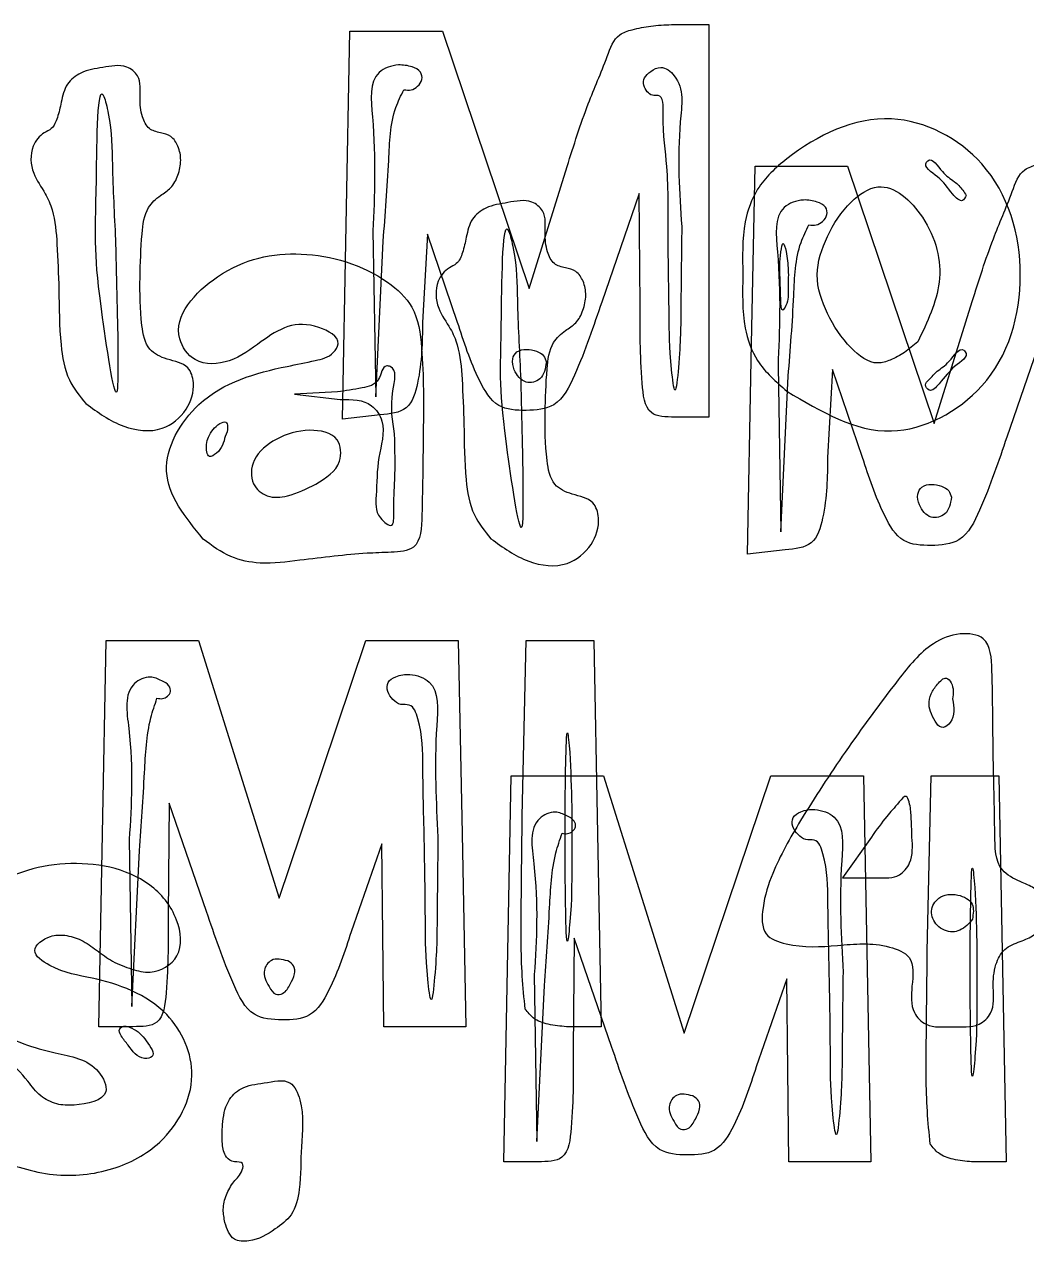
# Model space of a CAD drawing. Extents: x 0.12 to 3.45, y 0.56 to 2.39.
# Drawn here: x 2.7064 to 2.9531, y 0.5558 to 0.8554 of the extents above; entities that cross this region are included whole.
import ezdxf

# ---------------------------------------------------------------- set-up
doc = ezdxf.new("R2010")
doc.units = 0
doc.layers.get('0').update_dxf_attribs({"linetype": 'CONTINUOUS'})

msp = doc.modelspace()

# ---------------------------------------------------------------- linework, layer by layer
at = {"color": 7}
for p, q in [((2.865715, 0.855364), (2.874882, 0.855419)), ((2.874882, 0.855419), (2.874882, 0.807086)), ((2.785622, 0.806018), (2.786548, 0.853748)), ((2.786548, 0.853748), (2.797934, 0.853748)), ((2.797934, 0.853748), (2.80932, 0.853748)), ((2.80932, 0.853748), (2.819975, 0.822081)), ((2.799797, 0.839331), (2.799798, 0.839331)), ((2.819975, 0.822081), (2.830629, 0.790415)), ((2.830629, 0.790415), (2.839997, 0.820415)), ((2.885323, 0.772784), (2.88625, 0.820514)), ((2.88625, 0.820514), (2.897636, 0.820514)), ((2.897636, 0.820514), (2.909022, 0.820514)), ((2.909022, 0.820514), (2.919676, 0.788848)), ((2.857693, 0.813753), (2.848506, 0.787086)), ((2.857954, 0.786253), (2.857693, 0.813753)), ((2.938215, 0.81334), (2.938215, 0.81334)), ((2.784696, 0.758292), (2.785623, 0.806023)), ((2.785623, 0.806023), (2.785622, 0.806018)), ((2.874882, 0.807086), (2.874882, 0.758753)), ((2.899499, 0.806098), (2.899499, 0.806098)), ((2.792213, 0.804581), (2.792877, 0.763748)), ((2.805593, 0.803753), (2.804404, 0.782086)), ((2.813021, 0.782086), (2.805593, 0.803753)), ((2.868215, 0.805659), (2.868215, 0.805659)), ((2.728834, 0.802416), (2.728834, 0.802416)), ((2.792877, 0.763748), (2.794712, 0.802081)), ((2.893905, 0.799542), (2.893905, 0.799542)), ((2.919676, 0.788848), (2.930331, 0.757181)), ((2.930331, 0.757181), (2.939699, 0.787181)), ((2.957394, 0.780519), (2.948207, 0.753852)), ((2.92631, 0.777319), (2.92631, 0.777319)), ((2.834881, 0.772278), (2.834881, 0.772278)), ((2.884397, 0.725058), (2.885324, 0.772789)), ((2.885324, 0.772789), (2.885323, 0.772784)), ((2.891914, 0.771348), (2.892579, 0.730514)), ((2.905294, 0.770519), (2.904105, 0.748852)), ((2.912723, 0.748852), (2.905294, 0.770519)), ((2.935307, 0.771248), (2.935307, 0.771248)), ((2.828535, 0.769182), (2.828535, 0.769182)), ((2.892579, 0.730514), (2.894414, 0.768848)), ((2.783505, 0.76498), (2.772916, 0.764447)), ((2.772916, 0.764447), (2.784156, 0.763072)), ((2.894101, 0.765141), (2.894101, 0.765141)), ((2.721548, 0.762081), (2.721548, 0.762081)), ((2.793956, 0.759356), (2.784696, 0.758292)), ((2.874882, 0.758753), (2.866548, 0.758753)), ((2.755855, 0.75402), (2.755855, 0.75402)), ((2.797529, 0.754681), (2.797529, 0.75468)), ((2.778135, 0.742293), (2.778135, 0.742298)), ((2.934583, 0.739044), (2.934583, 0.739044)), ((2.750416, 0.728765), (2.750416, 0.728764)), ((2.821249, 0.728847), (2.821249, 0.728847)), ((2.893657, 0.726122), (2.884397, 0.725058)), ((2.725623, 0.656248), (2.726547, 0.703748)), ((2.726547, 0.703748), (2.737896, 0.703748)), ((2.737896, 0.703748), (2.749244, 0.703748)), ((2.749244, 0.703748), (2.759184, 0.672081)), ((2.779783, 0.672081), (2.790442, 0.703748)), ((2.790442, 0.703748), (2.801828, 0.703748)), ((2.801828, 0.703748), (2.813214, 0.703748)), ((2.813214, 0.703748), (2.814138, 0.656248)), ((2.828943, 0.660591), (2.829881, 0.703748)), ((2.829881, 0.703748), (2.838214, 0.703748)), ((2.838214, 0.703748), (2.846548, 0.703748)), ((2.846548, 0.703748), (2.847472, 0.656248)), ((2.739047, 0.689581), (2.739048, 0.689581)), ((2.934881, 0.689414), (2.934881, 0.689414)), ((2.840682, 0.676248), (2.840682, 0.676248)), ((2.759184, 0.672081), (2.769124, 0.640415)), ((2.769124, 0.640415), (2.779783, 0.672081)), ((2.825324, 0.623014), (2.826249, 0.670514)), ((2.826249, 0.670514), (2.837597, 0.670514)), ((2.837597, 0.670514), (2.848945, 0.670514)), ((2.848945, 0.670514), (2.858886, 0.638847)), ((2.879485, 0.638847), (2.890144, 0.670514)), ((2.890144, 0.670514), (2.90153, 0.670514)), ((2.90153, 0.670514), (2.912916, 0.670514)), ((2.912916, 0.670514), (2.91384, 0.623014)), ((2.928645, 0.627357), (2.929582, 0.670514)), ((2.929582, 0.670514), (2.937916, 0.670514)), ((2.937916, 0.670514), (2.946249, 0.670514)), ((2.946249, 0.670514), (2.947174, 0.623014)), ((2.742069, 0.663748), (2.741808, 0.636248)), ((2.751257, 0.637081), (2.742069, 0.663748)), ((2.724697, 0.608748), (2.725622, 0.656248)), ((2.725622, 0.656248), (2.725623, 0.656248)), ((2.814138, 0.656248), (2.815063, 0.608748)), ((2.838749, 0.656347), (2.838749, 0.656347)), ((2.847472, 0.656248), (2.848396, 0.608748)), ((2.732213, 0.654826), (2.732877, 0.613748)), ((2.79436, 0.653748), (2.786836, 0.632081)), ((2.79462, 0.631248), (2.79436, 0.653748)), ((2.808214, 0.655414), (2.808214, 0.655414)), ((2.914881, 0.655414), (2.907761, 0.645414)), ((2.924881, 0.655414), (2.924881, 0.655414)), ((2.732877, 0.613748), (2.734712, 0.652081)), ((2.907761, 0.645414), (2.916321, 0.645414)), ((2.940384, 0.643014), (2.940384, 0.643014)), ((2.858886, 0.638847), (2.868826, 0.607181)), ((2.868826, 0.607181), (2.879485, 0.638847)), ((2.939739, 0.635184), (2.939739, 0.635184)), ((2.79488, 0.608748), (2.79462, 0.631248)), ((2.841771, 0.630514), (2.84151, 0.603014)), ((2.850958, 0.603847), (2.841771, 0.630514)), ((2.771233, 0.624928), (2.771233, 0.624929)), ((2.824399, 0.575514), (2.825323, 0.623014)), ((2.825323, 0.623014), (2.825324, 0.623014)), ((2.831914, 0.621592), (2.832579, 0.580514)), ((2.894061, 0.620514), (2.886538, 0.598847)), ((2.894321, 0.598014), (2.894061, 0.620514)), ((2.907916, 0.62218), (2.907916, 0.62218)), ((2.91384, 0.623014), (2.914764, 0.575514)), ((2.947174, 0.623014), (2.948098, 0.575514)), ((2.832579, 0.580514), (2.834414, 0.618847)), ((2.924881, 0.618748), (2.924881, 0.618748)), ((2.829671, 0.613091), (2.829672, 0.613091)), ((2.733122, 0.608748), (2.724697, 0.608748)), ((2.804971, 0.608748), (2.79488, 0.608748)), ((2.815063, 0.608748), (2.804971, 0.608748)), ((2.848396, 0.608748), (2.839867, 0.608748)), ((2.736386, 0.605292), (2.736386, 0.605292)), ((2.894581, 0.575514), (2.894321, 0.598014)), ((2.870935, 0.591694), (2.870934, 0.591695)), ((2.929372, 0.579857), (2.929374, 0.579857)), ((2.832824, 0.575514), (2.824399, 0.575514)), ((2.904673, 0.575514), (2.894581, 0.575514)), ((2.914764, 0.575514), (2.904673, 0.575514)), ((2.948098, 0.575514), (2.939568, 0.575514)), ((2.755771, 0.560556), (2.755772, 0.560556))]:
    msp.add_line(p, q, dxfattribs=at)
for points, knots in [([(2.839997, 0.820415), (2.841642, 0.825649), (2.844555, 0.834914), (2.849135, 0.845188), (2.851741, 0.852857), (2.856499, 0.854293), (2.860724, 0.855144), (2.864001, 0.855288), (2.865715, 0.855364)], [0, 0, 0, 0, 0.016302, 0.028855, 0.03503, 0.038337, 0.043008, 0.04813, 0.04813, 0.04813, 0.04813]), ([(2.721548, 0.762081), (2.720019, 0.763952), (2.716599, 0.768135), (2.714979, 0.778217), (2.714985, 0.789347), (2.714532, 0.800438), (2.713929, 0.808494), (2.711499, 0.814291), (2.70801, 0.818732), (2.707665, 0.824928), (2.710516, 0.828548), (2.71352, 0.829753), (2.714716, 0.832774), (2.715533, 0.836454), (2.716474, 0.840844), (2.720584, 0.844056), (2.725769, 0.844726), (2.73094, 0.845853), (2.735308, 0.842436), (2.734689, 0.83746), (2.73512, 0.83314), (2.736759, 0.829469), (2.73983, 0.828757), (2.742705, 0.828104), (2.744489, 0.825307), (2.745115, 0.821897), (2.744372, 0.81831), (2.742733, 0.815048), (2.739545, 0.813213), (2.735989, 0.80994), (2.735147, 0.802378), (2.734795, 0.792737), (2.734861, 0.783409), (2.736339, 0.775196), (2.741651, 0.77274), (2.746865, 0.771949), (2.748616, 0.766164), (2.746661, 0.76012), (2.740054, 0.754624), (2.729949, 0.75594), (2.72447, 0.759945), (2.721548, 0.762081)], [0, 0, 0, 0, 0.00714, 0.015967, 0.029665, 0.040771, 0.049309, 0.053628, 0.059424, 0.066069, 0.070358, 0.072352, 0.075434, 0.079332, 0.084026, 0.088326, 0.093895, 0.09978, 0.103216, 0.108672, 0.11332, 0.116706, 0.119588, 0.122288, 0.125292, 0.128801, 0.132538, 0.136139, 0.139291, 0.143408, 0.150097, 0.160898, 0.172656, 0.178848, 0.183722, 0.189234, 0.193153, 0.199932, 0.207443, 0.216924, 0.227754, 0.227754, 0.227754, 0.227754]), ([(2.799798, 0.839331), (2.800411, 0.839242), (2.801648, 0.839063), (2.803308, 0.840116), (2.804504, 0.841703), (2.804058, 0.844042), (2.8015, 0.84515), (2.797992, 0.845759), (2.790931, 0.843243), (2.793096, 0.82559), (2.792582, 0.81336), (2.792213, 0.804581)], [0, 0, 0, 0, 0.001802, 0.003634, 0.005593, 0.007432, 0.009866, 0.013236, 0.018325, 0.029366, 0.05745, 0.05745, 0.05745, 0.05745]), ([(2.868215, 0.805659), (2.867626, 0.814015), (2.866776, 0.826092), (2.869097, 0.841007), (2.863446, 0.845495), (2.860634, 0.843986), (2.858903, 0.842486), (2.858667, 0.840362), (2.859602, 0.838877), (2.860847, 0.837718), (2.863802, 0.838393), (2.86336, 0.829031), (2.865098, 0.819416), (2.864732, 0.802086), (2.865177, 0.784417), (2.865114, 0.775056), (2.866599, 0.762569), (2.867946, 0.776214), (2.867964, 0.786176), (2.868122, 0.79848), (2.868215, 0.805659)], [0, 0, 0, 0, 0.02575, 0.037219, 0.041121, 0.043785, 0.045965, 0.047803, 0.049584, 0.051132, 0.05253, 0.057304, 0.070209, 0.088567, 0.107037, 0.120224, 0.125318, 0.130896, 0.145367, 0.16564, 0.16564, 0.16564, 0.16564]), ([(2.728834, 0.802416), (2.72852, 0.808675), (2.727989, 0.819249), (2.727931, 0.830047), (2.724381, 0.844899), (2.724125, 0.80227), (2.723245, 0.798187), (2.729284, 0.758566), (2.729483, 0.774168), (2.729252, 0.785088), (2.728988, 0.796029), (2.728834, 0.802416)], [0, 0, 0, 0, 0.018414, 0.031107, 0.035403, 0.05598, 0.08989, 0.108103, 0.113175, 0.126471, 0.14512, 0.14512, 0.14512, 0.14512]), ([(2.794712, 0.802081), (2.795242, 0.808653), (2.796121, 0.819574), (2.796451, 0.832502), (2.799096, 0.8379), (2.799797, 0.839331)], [0, 0, 0, 0, 0.0199, 0.033072, 0.037828, 0.037828, 0.037828, 0.037828]), ([(2.894101, 0.765141), (2.891427, 0.767452), (2.886555, 0.771665), (2.882891, 0.782126), (2.883416, 0.793742), (2.882871, 0.805387), (2.886606, 0.815788), (2.898069, 0.826482), (2.918883, 0.836572), (2.946119, 0.822303), (2.954436, 0.793719), (2.946234, 0.765299), (2.918481, 0.750593), (2.902498, 0.76013), (2.894101, 0.765141)], [0, 0, 0, 0, 0.010425, 0.018997, 0.032075, 0.045153, 0.053726, 0.06415, 0.091666, 0.11652, 0.145431, 0.174342, 0.199196, 0.226711, 0.226711, 0.226711, 0.226711]), ([(2.938215, 0.81334), (2.937963, 0.813768), (2.937211, 0.815047), (2.935086, 0.817026), (2.932269, 0.818669), (2.92982, 0.822937), (2.927358, 0.820477), (2.932457, 0.817388), (2.933677, 0.814784), (2.937208, 0.811206), (2.937956, 0.812792), (2.938215, 0.81334)], [0, 0, 0, 0, 0.001493, 0.004457, 0.008299, 0.012792, 0.013291, 0.017783, 0.023477, 0.026389, 0.027927, 0.027927, 0.027927, 0.027927]), ([(2.939699, 0.787181), (2.941344, 0.792415), (2.944256, 0.80168), (2.948836, 0.811954), (2.951442, 0.819624), (2.956201, 0.821059), (2.960426, 0.82191), (2.963703, 0.822054), (2.965417, 0.82213)], [0, 0, 0, 0, 0.016302, 0.028855, 0.03503, 0.038337, 0.043008, 0.04813, 0.04813, 0.04813, 0.04813]), ([(2.92631, 0.777319), (2.928638, 0.782138), (2.933428, 0.792055), (2.929792, 0.807287), (2.918283, 0.818024), (2.908651, 0.811313), (2.903878, 0.80365), (2.900417, 0.793761), (2.90386, 0.783792), (2.90872, 0.776357), (2.915, 0.771317), (2.919872, 0.772817), (2.923184, 0.774589), (2.925251, 0.776394), (2.92631, 0.777319)], [0, 0, 0, 0, 0.015568, 0.03204, 0.045302, 0.052811, 0.063139, 0.072954, 0.082769, 0.093097, 0.100606, 0.103711, 0.107706, 0.111904, 0.111904, 0.111904, 0.111904]), ([(2.821249, 0.728847), (2.81972, 0.730718), (2.816301, 0.734901), (2.814681, 0.744983), (2.814686, 0.756113), (2.814234, 0.767204), (2.81363, 0.77526), (2.811201, 0.781057), (2.807711, 0.785498), (2.807366, 0.791694), (2.810217, 0.795314), (2.813221, 0.796519), (2.814417, 0.79954), (2.815234, 0.80322), (2.816175, 0.80761), (2.820286, 0.810822), (2.82547, 0.811492), (2.830642, 0.812619), (2.83501, 0.809202), (2.83439, 0.804226), (2.834821, 0.799906), (2.836461, 0.796235), (2.839532, 0.795523), (2.842407, 0.79487), (2.84419, 0.792073), (2.844816, 0.788663), (2.844073, 0.785076), (2.842434, 0.781814), (2.839246, 0.77998), (2.835691, 0.776706), (2.834849, 0.769144), (2.834497, 0.759503), (2.834563, 0.750175), (2.83604, 0.741962), (2.841353, 0.739506), (2.846567, 0.738715), (2.848318, 0.73293), (2.846362, 0.726886), (2.839755, 0.72139), (2.829651, 0.722706), (2.824171, 0.726711), (2.821249, 0.728847)], [0, 0, 0, 0, 0.00714, 0.015967, 0.029665, 0.040771, 0.049309, 0.053628, 0.059424, 0.066069, 0.070358, 0.072352, 0.075434, 0.079332, 0.084026, 0.088326, 0.093895, 0.09978, 0.103216, 0.108672, 0.11332, 0.116706, 0.119588, 0.122288, 0.125292, 0.128801, 0.132538, 0.136139, 0.139291, 0.143408, 0.150097, 0.160898, 0.172656, 0.178848, 0.183722, 0.189234, 0.193153, 0.199932, 0.207443, 0.216924, 0.227754, 0.227754, 0.227754, 0.227754]), ([(2.899499, 0.806098), (2.900113, 0.806009), (2.901349, 0.805829), (2.903009, 0.806882), (2.904205, 0.808469), (2.903759, 0.810808), (2.901202, 0.811917), (2.897694, 0.812525), (2.890633, 0.810009), (2.892798, 0.792356), (2.892283, 0.780126), (2.891914, 0.771348)], [0, 0, 0, 0, 0.001802, 0.003634, 0.005593, 0.007432, 0.009866, 0.013236, 0.018325, 0.029366, 0.05745, 0.05745, 0.05745, 0.05745]), ([(2.828535, 0.769182), (2.828221, 0.775441), (2.82769, 0.786015), (2.827632, 0.796813), (2.824083, 0.811665), (2.823827, 0.769036), (2.822946, 0.764954), (2.828985, 0.725332), (2.829184, 0.740935), (2.828954, 0.751854), (2.828689, 0.762795), (2.828535, 0.769182)], [0, 0, 0, 0, 0.018414, 0.031107, 0.035403, 0.05598, 0.08989, 0.108103, 0.113175, 0.126471, 0.14512, 0.14512, 0.14512, 0.14512]), ([(2.894414, 0.768848), (2.894943, 0.775419), (2.895823, 0.78634), (2.896152, 0.799268), (2.898797, 0.804666), (2.899499, 0.806098)], [0, 0, 0, 0, 0.0199, 0.033072, 0.037828, 0.037828, 0.037828, 0.037828]), ([(2.893905, 0.799542), (2.893646, 0.80054), (2.893123, 0.802557), (2.892255, 0.797499), (2.892396, 0.793601), (2.892517, 0.789942), (2.892652, 0.78415), (2.894551, 0.787263), (2.894297, 0.790331), (2.894599, 0.794927), (2.894134, 0.798022), (2.893905, 0.799542)], [0, 0, 0, 0, 0.002104, 0.004256, 0.009944, 0.015869, 0.018626, 0.019953, 0.023945, 0.028735, 0.033356, 0.033356, 0.033356, 0.033356]), ([(2.750416, 0.728764), (2.746045, 0.734122), (2.737478, 0.744623), (2.749305, 0.765744), (2.76574, 0.770297), (2.777224, 0.77245), (2.782072, 0.773647), (2.784799, 0.778113), (2.778045, 0.781749), (2.771194, 0.781779), (2.764129, 0.777051), (2.757635, 0.771946), (2.748473, 0.771366), (2.741189, 0.781608), (2.754768, 0.796541), (2.77472, 0.800714), (2.792453, 0.795499), (2.803026, 0.785831), (2.80478, 0.772249), (2.804573, 0.754893), (2.804421, 0.739978), (2.804006, 0.725969), (2.796385, 0.725458), (2.790109, 0.725283), (2.782502, 0.724539), (2.773792, 0.72349), (2.765267, 0.722345), (2.756764, 0.724007), (2.752601, 0.727127), (2.750416, 0.728765)], [0, 0, 0, 0, 0.018973, 0.037183, 0.060808, 0.06792, 0.072767, 0.075222, 0.081407, 0.089033, 0.096563, 0.105752, 0.114103, 0.120484, 0.138389, 0.159723, 0.182087, 0.190662, 0.200882, 0.221462, 0.242091, 0.250234, 0.255831, 0.261806, 0.269921, 0.278428, 0.288253, 0.295582, 0.303678, 0.303678, 0.303678, 0.303678]), ([(2.848506, 0.787086), (2.846529, 0.781207), (2.843633, 0.772595), (2.838006, 0.760939), (2.829941, 0.760237), (2.822344, 0.760713), (2.816848, 0.770129), (2.814555, 0.777294), (2.813021, 0.782086)], [0, 0, 0, 0, 0.019177, 0.028091, 0.035066, 0.041871, 0.049511, 0.064938, 0.064938, 0.064938, 0.064938]), ([(2.866548, 0.758753), (2.86432, 0.758784), (2.859239, 0.758856), (2.857918, 0.771931), (2.857939, 0.780274), (2.857954, 0.786253)], [0, 0, 0, 0, 0.00592, 0.013497, 0.032652, 0.032652, 0.032652, 0.032652]), ([(2.804404, 0.782086), (2.804347, 0.77724), (2.804266, 0.770233), (2.801247, 0.759969), (2.796381, 0.75956), (2.793956, 0.759356)], [0, 0, 0, 0, 0.014994, 0.021683, 0.028326, 0.028326, 0.028326, 0.028326]), ([(2.935307, 0.771248), (2.937083, 0.77246), (2.939056, 0.773806), (2.93662, 0.776274), (2.934195, 0.771993), (2.931239, 0.770381), (2.929453, 0.768332), (2.927791, 0.766745), (2.929468, 0.764495), (2.932438, 0.768111), (2.934164, 0.769999), (2.935307, 0.771248)], [0, 0, 0, 0, 0.004493, 0.004991, 0.009484, 0.013327, 0.016291, 0.017783, 0.019321, 0.022233, 0.027927, 0.027927, 0.027927, 0.027927]), ([(2.834881, 0.772278), (2.834716, 0.772847), (2.834349, 0.77411), (2.832318, 0.77516), (2.83006, 0.775548), (2.827545, 0.775182), (2.826252, 0.772863), (2.826974, 0.769894), (2.829347, 0.766677), (2.834178, 0.76788), (2.834629, 0.770698), (2.834881, 0.772278)], [0, 0, 0, 0, 0.001716, 0.003805, 0.006308, 0.008741, 0.010753, 0.01342, 0.017635, 0.021083, 0.025487, 0.025487, 0.025487, 0.025487]), ([(2.797529, 0.75468), (2.79699, 0.757817), (2.796144, 0.762747), (2.798402, 0.770842), (2.794454, 0.771667), (2.79413, 0.766948), (2.788911, 0.765728), (2.78547, 0.765252), (2.783505, 0.76498)], [0, 0, 0, 0, 0.010542, 0.016569, 0.017402, 0.021265, 0.025848, 0.031944, 0.031944, 0.031944, 0.031944]), ([(2.784156, 0.763072), (2.78699, 0.763095), (2.791464, 0.763132), (2.795765, 0.756437), (2.793083, 0.748651), (2.79322, 0.740719), (2.792547, 0.734667), (2.797459, 0.730896), (2.797174, 0.737798), (2.797775, 0.743995), (2.79762, 0.750743), (2.797529, 0.754681)], [0, 0, 0, 0, 0.007853, 0.012394, 0.021399, 0.030778, 0.036363, 0.03967, 0.042794, 0.050882, 0.062215, 0.062215, 0.062215, 0.062215]), ([(2.755855, 0.75402), (2.756186, 0.754757), (2.75668, 0.755853), (2.756102, 0.757958), (2.754144, 0.75703), (2.752865, 0.755798), (2.751609, 0.753926), (2.751099, 0.751844), (2.751283, 0.748312), (2.754897, 0.750432), (2.755456, 0.752526), (2.755855, 0.75402)], [0, 0, 0, 0, 0.002462, 0.003665, 0.005144, 0.007351, 0.009555, 0.011468, 0.014438, 0.016324, 0.02102, 0.02102, 0.02102, 0.02102]), ([(2.778135, 0.742298), (2.780619, 0.743801), (2.784739, 0.746295), (2.784148, 0.754672), (2.775791, 0.756152), (2.768612, 0.753939), (2.762391, 0.749186), (2.761826, 0.742371), (2.766188, 0.738696), (2.77217, 0.739226), (2.775886, 0.741137), (2.778135, 0.742293)], [0, 0, 0, 0, 0.008068, 0.013381, 0.02048, 0.02904, 0.036527, 0.042315, 0.046776, 0.051725, 0.059308, 0.059308, 0.059308, 0.059308]), ([(2.948207, 0.753852), (2.94623, 0.747973), (2.943334, 0.739361), (2.937707, 0.727706), (2.929643, 0.727003), (2.922045, 0.727479), (2.91655, 0.736895), (2.914256, 0.74406), (2.912723, 0.748852)], [0, 0, 0, 0, 0.019177, 0.028091, 0.035066, 0.041871, 0.049511, 0.064938, 0.064938, 0.064938, 0.064938]), ([(2.904105, 0.748852), (2.904049, 0.744006), (2.903967, 0.736999), (2.900949, 0.726735), (2.896082, 0.726326), (2.893657, 0.726122)], [0, 0, 0, 0, 0.014994, 0.021683, 0.028326, 0.028326, 0.028326, 0.028326]), ([(2.934583, 0.739044), (2.934417, 0.739614), (2.934051, 0.740876), (2.932019, 0.741926), (2.929761, 0.742314), (2.927247, 0.741948), (2.925953, 0.739629), (2.926675, 0.73666), (2.929049, 0.733443), (2.933879, 0.734646), (2.93433, 0.737464), (2.934583, 0.739044)], [0, 0, 0, 0, 0.001716, 0.003805, 0.006308, 0.008741, 0.010753, 0.01342, 0.017635, 0.021083, 0.025487, 0.025487, 0.025487, 0.025487]), ([(2.924881, 0.618748), (2.925157, 0.621384), (2.925647, 0.626068), (2.916735, 0.629698), (2.906576, 0.628679), (2.896514, 0.628014), (2.887723, 0.63106), (2.888021, 0.639141), (2.890939, 0.648297), (2.898287, 0.661161), (2.908674, 0.676976), (2.919333, 0.69151), (2.928246, 0.702649), (2.93607, 0.705936), (2.944216, 0.704945), (2.944811, 0.691232), (2.94476, 0.676237), (2.94528, 0.660279), (2.945326, 0.647531), (2.951086, 0.644547), (2.955008, 0.64309), (2.957434, 0.640385), (2.958583, 0.637082), (2.957435, 0.633771), (2.955004, 0.631096), (2.951401, 0.629627), (2.947374, 0.628176), (2.945075, 0.623599), (2.944691, 0.618261), (2.945351, 0.612547), (2.940802, 0.608246), (2.934882, 0.609071), (2.928867, 0.608207), (2.924391, 0.612753), (2.924693, 0.616452), (2.924881, 0.618748)], [0, 0, 0, 0, 0.007029, 0.012491, 0.025315, 0.037994, 0.043446, 0.049891, 0.058658, 0.073381, 0.093516, 0.115558, 0.127964, 0.135028, 0.140797, 0.148866, 0.169494, 0.189191, 0.198176, 0.20344, 0.207181, 0.21075, 0.213955, 0.21716, 0.220729, 0.22447, 0.228779, 0.233047, 0.238782, 0.245065, 0.249031, 0.255563, 0.262135, 0.266151, 0.272723, 0.272723, 0.272723, 0.272723]), ([(2.808214, 0.655414), (2.807741, 0.663989), (2.80708, 0.675977), (2.80876, 0.693269), (2.801749, 0.695729), (2.798171, 0.695236), (2.79558, 0.693711), (2.795655, 0.69106), (2.79702, 0.68924), (2.79888, 0.687748), (2.802015, 0.688405), (2.804468, 0.681388), (2.804435, 0.670187), (2.804917, 0.653066), (2.805139, 0.634387), (2.805118, 0.625063), (2.806595, 0.612578), (2.807948, 0.626141), (2.807963, 0.636053), (2.808122, 0.64828), (2.808214, 0.655414)], [0, 0, 0, 0, 0.027399, 0.038306, 0.043412, 0.046903, 0.049286, 0.051474, 0.053837, 0.05608, 0.058183, 0.062179, 0.073973, 0.094698, 0.113169, 0.126355, 0.13145, 0.136995, 0.151378, 0.171527, 0.171527, 0.171527, 0.171527]), ([(2.739048, 0.689581), (2.739513, 0.689502), (2.740428, 0.689347), (2.741675, 0.690004), (2.742637, 0.691174), (2.742008, 0.69299), (2.739979, 0.694005), (2.737063, 0.695326), (2.730551, 0.692312), (2.733497, 0.675503), (2.732745, 0.663401), (2.732213, 0.654826)], [0, 0, 0, 0, 0.001376, 0.002708, 0.004064, 0.005506, 0.007714, 0.010679, 0.014828, 0.026047, 0.053312, 0.053312, 0.053312, 0.053312]), ([(2.934881, 0.689414), (2.935045, 0.690749), (2.935278, 0.69264), (2.933116, 0.695224), (2.930947, 0.692854), (2.929496, 0.690872), (2.928849, 0.68805), (2.929786, 0.685248), (2.931809, 0.681319), (2.93567, 0.68455), (2.935215, 0.687358), (2.934881, 0.689414)], [0, 0, 0, 0, 0.003954, 0.005605, 0.008227, 0.011061, 0.013748, 0.016162, 0.020544, 0.022669, 0.028476, 0.028476, 0.028476, 0.028476]), ([(2.734712, 0.652081), (2.735171, 0.65846), (2.735952, 0.669335), (2.73649, 0.682088), (2.738501, 0.68798), (2.739047, 0.689581)], [0, 0, 0, 0, 0.019236, 0.032798, 0.037862, 0.037862, 0.037862, 0.037862]), ([(2.840682, 0.676248), (2.840464, 0.678497), (2.839906, 0.684245), (2.839481, 0.666742), (2.839503, 0.655376), (2.839505, 0.644194), (2.839876, 0.626458), (2.84119, 0.639062), (2.841053, 0.647786), (2.841256, 0.662519), (2.840866, 0.671849), (2.840682, 0.676248)], [0, 0, 0, 0, 0.004821, 0.012318, 0.030451, 0.048584, 0.056081, 0.060902, 0.074258, 0.089227, 0.102583, 0.102583, 0.102583, 0.102583]), ([(2.924881, 0.655414), (2.924822, 0.65714), (2.924719, 0.660109), (2.924533, 0.663117), (2.923447, 0.666197), (2.920896, 0.662934), (2.918395, 0.660309), (2.916159, 0.657194), (2.914881, 0.655414)], [0, 0, 0, 0, 0.005041, 0.008671, 0.010221, 0.012405, 0.017134, 0.023434, 0.023434, 0.023434, 0.023434]), ([(2.907916, 0.62218), (2.907443, 0.630755), (2.906781, 0.642744), (2.908462, 0.660035), (2.90145, 0.662495), (2.897872, 0.662002), (2.895282, 0.660477), (2.895357, 0.657826), (2.896721, 0.656006), (2.898582, 0.654514), (2.901717, 0.655171), (2.904169, 0.648154), (2.904136, 0.636953), (2.904619, 0.619832), (2.904841, 0.601153), (2.904819, 0.591829), (2.906297, 0.579344), (2.907649, 0.592907), (2.907664, 0.602819), (2.907823, 0.615046), (2.907916, 0.62218)], [0, 0, 0, 0, 0.027399, 0.038306, 0.043412, 0.046903, 0.049286, 0.051474, 0.053837, 0.05608, 0.058183, 0.062179, 0.073973, 0.094698, 0.113169, 0.126355, 0.13145, 0.136995, 0.151378, 0.171527, 0.171527, 0.171527, 0.171527]), ([(2.829672, 0.613091), (2.829404, 0.615789), (2.828572, 0.624152), (2.828707, 0.640021), (2.828858, 0.653149), (2.828943, 0.660591)], [0, 0, 0, 0, 0.008133, 0.0252, 0.047534, 0.047534, 0.047534, 0.047534]), ([(2.838749, 0.656347), (2.839214, 0.656269), (2.840129, 0.656113), (2.841377, 0.65677), (2.842338, 0.65794), (2.84171, 0.659756), (2.83968, 0.660771), (2.836765, 0.662092), (2.830253, 0.659079), (2.833199, 0.64227), (2.832447, 0.630167), (2.831914, 0.621592)], [0, 0, 0, 0, 0.001376, 0.002708, 0.004064, 0.005506, 0.007714, 0.010679, 0.014828, 0.026047, 0.053312, 0.053312, 0.053312, 0.053312]), ([(2.834414, 0.618847), (2.834872, 0.625226), (2.835654, 0.636101), (2.836192, 0.648855), (2.838202, 0.654746), (2.838749, 0.656347)], [0, 0, 0, 0, 0.019236, 0.032798, 0.037862, 0.037862, 0.037862, 0.037862]), ([(2.916321, 0.645414), (2.918274, 0.645317), (2.921592, 0.645153), (2.925239, 0.649695), (2.925019, 0.653215), (2.924881, 0.655414)], [0, 0, 0, 0, 0.005504, 0.009351, 0.015756, 0.015756, 0.015756, 0.015756]), ([(2.698677, 0.576281), (2.69622, 0.578155), (2.691261, 0.581939), (2.687942, 0.590233), (2.688092, 0.598803), (2.694798, 0.602981), (2.702194, 0.60116), (2.706688, 0.596208), (2.710074, 0.59159), (2.714326, 0.589437), (2.719704, 0.589291), (2.728335, 0.590912), (2.723757, 0.600668), (2.712282, 0.602182), (2.700129, 0.606505), (2.689758, 0.614638), (2.686068, 0.628538), (2.696225, 0.644393), (2.71629, 0.650597), (2.735409, 0.647158), (2.744438, 0.636263), (2.745767, 0.625785), (2.738353, 0.621415), (2.732653, 0.622906), (2.728106, 0.624607), (2.724236, 0.627515), (2.720603, 0.630215), (2.716551, 0.631401), (2.712391, 0.631322), (2.706999, 0.627422), (2.714875, 0.621996), (2.725731, 0.620711), (2.742216, 0.61471), (2.750445, 0.595996), (2.741891, 0.580185), (2.728009, 0.572815), (2.713122, 0.571316), (2.703551, 0.574606), (2.698677, 0.576281)], [0, 0, 0, 0, 0.009096, 0.018365, 0.026116, 0.032291, 0.039168, 0.047152, 0.051888, 0.056298, 0.060603, 0.069057, 0.074248, 0.085919, 0.101862, 0.113264, 0.12379, 0.141935, 0.162936, 0.184291, 0.195258, 0.204042, 0.211765, 0.21629, 0.221417, 0.226255, 0.230721, 0.234958, 0.238476, 0.243647, 0.248868, 0.259725, 0.280186, 0.296384, 0.314573, 0.32783, 0.342599, 0.357924, 0.357924, 0.357924, 0.357924]), ([(2.940384, 0.643014), (2.940165, 0.645263), (2.939607, 0.651011), (2.939183, 0.633508), (2.939205, 0.622143), (2.939207, 0.61096), (2.939577, 0.593224), (2.940892, 0.605828), (2.940755, 0.614552), (2.940958, 0.629286), (2.940568, 0.638615), (2.940384, 0.643014)], [0, 0, 0, 0, 0.004821, 0.012318, 0.030451, 0.048584, 0.056081, 0.060902, 0.074258, 0.089227, 0.102583, 0.102583, 0.102583, 0.102583]), ([(2.939739, 0.635184), (2.939963, 0.636535), (2.940439, 0.639396), (2.93597, 0.64166), (2.931454, 0.641203), (2.929009, 0.637183), (2.930828, 0.633278), (2.934121, 0.631736), (2.936751, 0.632454), (2.938455, 0.633537), (2.93931, 0.634634), (2.939739, 0.635184)], [0, 0, 0, 0, 0.00373, 0.007904, 0.012624, 0.016283, 0.020046, 0.024168, 0.025962, 0.028033, 0.030111, 0.030111, 0.030111, 0.030111]), ([(2.741808, 0.636248), (2.741835, 0.630256), (2.741873, 0.621903), (2.74049, 0.608804), (2.73538, 0.608765), (2.733122, 0.608748)], [0, 0, 0, 0, 0.019191, 0.026756, 0.032746, 0.032746, 0.032746, 0.032746]), ([(2.786836, 0.632081), (2.78528, 0.627291), (2.782951, 0.620124), (2.777423, 0.610719), (2.769824, 0.610229), (2.761756, 0.610936), (2.75613, 0.62259), (2.753234, 0.631202), (2.751257, 0.637081)], [0, 0, 0, 0, 0.01544, 0.023102, 0.029912, 0.036886, 0.045801, 0.064977, 0.064977, 0.064977, 0.064977]), ([(2.929374, 0.579857), (2.929105, 0.582556), (2.928274, 0.590918), (2.928408, 0.606787), (2.928559, 0.619915), (2.928645, 0.627357)], [0, 0, 0, 0, 0.008133, 0.0252, 0.047534, 0.047534, 0.047534, 0.047534]), ([(2.771233, 0.624929), (2.769802, 0.625299), (2.767311, 0.625942), (2.764692, 0.622228), (2.766298, 0.619175), (2.767861, 0.616433), (2.770602, 0.616852), (2.771834, 0.619193), (2.773024, 0.621389), (2.772967, 0.623878), (2.771796, 0.624587), (2.771233, 0.624928)], [0, 0, 0, 0, 0.004013, 0.006983, 0.011192, 0.013715, 0.015382, 0.018349, 0.021054, 0.023067, 0.024928, 0.024928, 0.024928, 0.024928]), ([(2.839867, 0.608748), (2.838358, 0.608875), (2.835533, 0.609114), (2.831735, 0.61044), (2.830289, 0.612297), (2.829671, 0.613091)], [0, 0, 0, 0, 0.004564, 0.008545, 0.011515, 0.011515, 0.011515, 0.011515]), ([(2.736386, 0.605292), (2.735901, 0.605928), (2.734937, 0.607193), (2.733003, 0.608333), (2.731227, 0.609149), (2.729408, 0.608219), (2.730423, 0.605971), (2.732394, 0.603804), (2.73453, 0.600426), (2.739158, 0.60142), (2.737516, 0.603715), (2.736386, 0.605292)], [0, 0, 0, 0, 0.002371, 0.004714, 0.006721, 0.007956, 0.009672, 0.012582, 0.017765, 0.019653, 0.023809, 0.023809, 0.023809, 0.023809]), ([(2.84151, 0.603014), (2.841537, 0.597022), (2.841574, 0.588669), (2.840191, 0.57557), (2.835082, 0.575531), (2.832824, 0.575514)], [0, 0, 0, 0, 0.019191, 0.026756, 0.032746, 0.032746, 0.032746, 0.032746]), ([(2.886538, 0.598847), (2.884981, 0.594057), (2.882653, 0.58689), (2.877125, 0.577485), (2.869525, 0.576995), (2.861458, 0.577702), (2.855831, 0.589356), (2.852935, 0.597968), (2.850958, 0.603847)], [0, 0, 0, 0, 0.01544, 0.023102, 0.029912, 0.036886, 0.045801, 0.064977, 0.064977, 0.064977, 0.064977]), ([(2.755772, 0.560556), (2.755559, 0.561629), (2.755105, 0.563919), (2.756002, 0.567417), (2.757782, 0.570719), (2.759988, 0.57253), (2.760462, 0.575588), (2.757845, 0.57526), (2.755648, 0.576747), (2.754931, 0.580429), (2.755139, 0.58498), (2.755857, 0.590152), (2.75997, 0.594287), (2.765409, 0.594704), (2.772015, 0.596407), (2.775505, 0.588292), (2.774313, 0.579572), (2.774537, 0.570102), (2.772881, 0.562418), (2.767632, 0.558502), (2.763105, 0.555744), (2.757262, 0.555968), (2.756311, 0.558894), (2.755771, 0.560556)], [0, 0, 0, 0, 0.003245, 0.006922, 0.010586, 0.014199, 0.015754, 0.017788, 0.020051, 0.023411, 0.02821, 0.034051, 0.038488, 0.044328, 0.050672, 0.055495, 0.067062, 0.07757, 0.084085, 0.089355, 0.096485, 0.10006, 0.104756, 0.104756, 0.104756, 0.104756]), ([(2.870934, 0.591695), (2.869503, 0.592065), (2.867013, 0.592708), (2.864393, 0.588994), (2.865999, 0.585941), (2.867562, 0.583199), (2.870303, 0.583618), (2.871535, 0.585959), (2.872726, 0.588155), (2.872668, 0.590644), (2.871497, 0.591354), (2.870935, 0.591694)], [0, 0, 0, 0, 0.004013, 0.006983, 0.011192, 0.013715, 0.015382, 0.018349, 0.021054, 0.023067, 0.024928, 0.024928, 0.024928, 0.024928]), ([(2.939568, 0.575514), (2.938059, 0.575641), (2.935234, 0.57588), (2.931437, 0.577206), (2.92999, 0.579063), (2.929372, 0.579857)], [0, 0, 0, 0, 0.004564, 0.008545, 0.011515, 0.011515, 0.011515, 0.011515])]:
    msp.add_open_spline(points, degree=3, knots=knots, dxfattribs=at)

doc.saveas('drawing.dxf')
